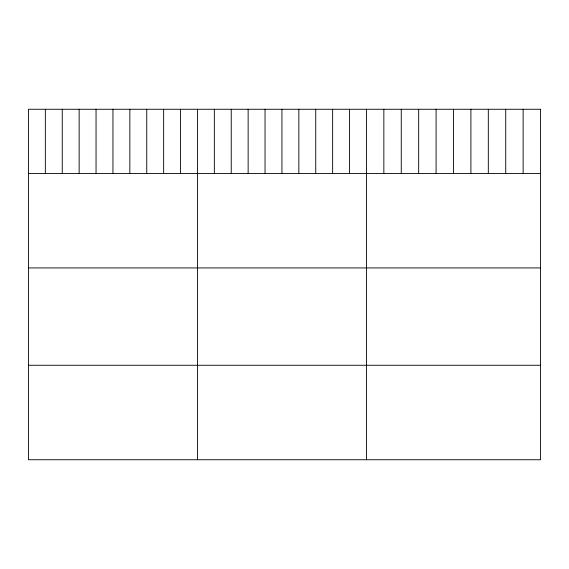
<?xml version="1.0" encoding="UTF-8"?>
<svg xmlns="http://www.w3.org/2000/svg" width="569" height="569" viewBox="0 0 569 569"><rect width="100%" height="100%" fill="white"/><g stroke="black" fill="none" stroke-linecap="round" stroke-linejoin="round"><path stroke-width="0.85" d="M28.45 173.453L540.55 173.453M28.45 267.928L540.55 267.928M28.45 365.262L540.55 365.262M523.139 109.262L523.139 173.453M505.727 109.262L505.727 173.453M488.316 109.262L488.316 173.453M470.904 109.262L470.904 173.453M453.493 109.262L453.493 173.453M436.082 109.262L436.082 173.453M418.67 109.262L418.67 173.453M401.259 109.262L401.259 173.453M383.847 109.262L383.847 173.453M366.436 109.262L366.436 459.738M349.537 109.262L349.537 173.453M332.637 109.262L332.637 173.453M315.738 109.262L315.738 173.453M298.839 109.262L298.839 173.453M281.94 109.262L281.94 173.453M265.04 109.262L265.04 173.453M248.141 109.262L248.141 173.453M231.242 109.262L231.242 173.453M214.342 109.262L214.342 173.453M197.443 109.262L197.443 459.738M180.544 109.262L180.544 173.453M163.644 109.262L163.644 173.453M146.745 109.262L146.745 173.453M129.846 109.262L129.846 173.453M112.947 109.262L112.947 173.453M96.047 109.262L96.047 173.453M79.148 109.262L79.148 173.453M62.249 109.262L62.249 173.453M45.349 109.262L45.349 173.453M540.55 109.262L28.45 109.262L28.45 459.738L540.55 459.738L540.55 109.262"/></g></svg>
